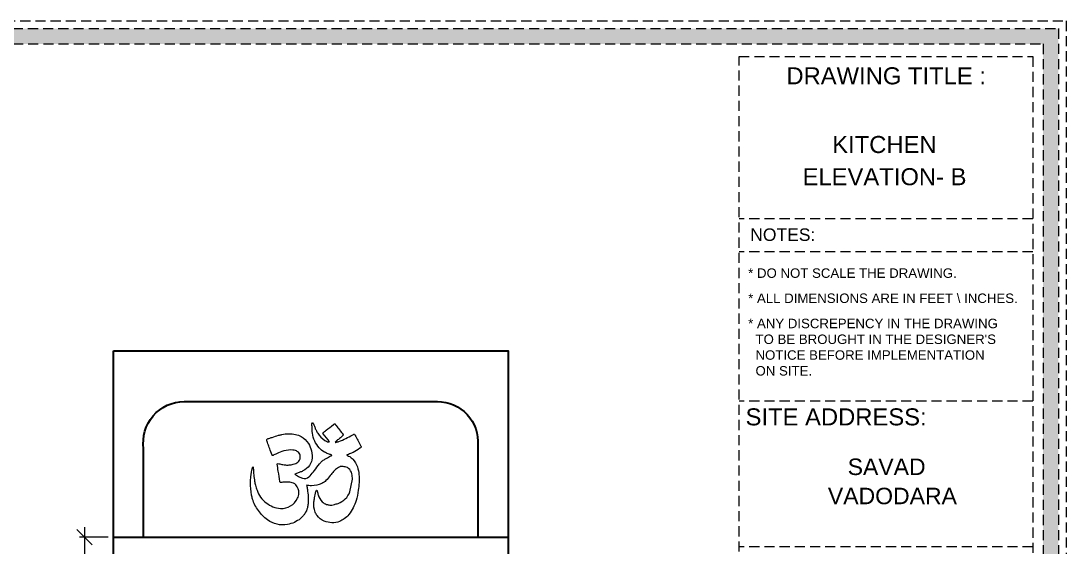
# Model space of a CAD drawing. Header units: millimetres. Extents: x 56222 to 3066687, y -650199 to -121287.
# Drawn here: x 140359.2 to 140462.4, y -185728.4 to -185676.4 of the extents above; entities that cross this region are included whole.
import ezdxf
from ezdxf.enums import TextEntityAlignment as Align

# ---------------------------------------------------------------- set-up
doc = ezdxf.new("R2010")
doc.units = ezdxf.units.MM
doc.header["$MEASUREMENT"] = 0
doc.header["$PDMODE"] = 35
doc.linetypes.add('DASHED', pattern=[0.75, 0.5, -0.25])
doc.linetypes.add('DASHEDX2', pattern=[1.5, 1, -0.5])
doc.layers.get('Defpoints').update_dxf_attribs({"color": 220})
for name, color, linetype, lineweight in [('Dimension', 10, 'DASHEDX2', 20), ('FURNITURE', 32, 'Continuous', 9), ('furniture dimensions', 1, 'DASHED', 0), ('NAME PLATE', 7, 'Continuous', 25), ('wall', 7, 'Continuous', 30)]:
    doc.layers.add(name, color=color, linetype=linetype, lineweight=lineweight)
doc.styles.add('Arial', font='arial.ttf')
doc.styles.add('century g', font='GOTHIC.TTF')
doc.dimstyles.new('Archana', dxfattribs={"dimtxt": 2, "dimasz": 0.75, "dimexe": 0.5, "dimexo": 0.5, "dimgap": 0, "dimtad": 0, "dimzin": 0, "dimdsep": 46, "dimlunit": 4, "dimtxsty": 'century g', "dimblk": 'OBLIQUE', "dimcen": 0, "dimdle": 1, "dimclrd": 256, "dimclre": 256, "dimclrt": 256, "dimadec": 0, "dimazin": 0, "dimtfac": 1, "dimtofl": 0, "dimtmove": 1, "dimatfit": 3, "dimfxl": 1, "dimfxlon": 1, "dimtolj": 1, "dimtzin": 0, "dimlwd": -1, "dimlwe": -1, "dimarcsym": 0})

# ---------------------------------------------------------------- blocks, each defined once
blk = doc.blocks.new('_Oblique')
at = {"layer": 'wall', "color": 0, "lineweight": -2}
blk.add_line((-0.5, -0.5), (0.5, 0.5), dxfattribs=at)
blk = doc.blocks.new('*D229')
at = {"layer": 'Defpoints', "color": 0, "linetype": 'Continuous', "lineweight": 30, "transparency": 16777216}
for p in [(140368.33, -185727.4), (140365.47, -185787.99), (140368.33, -185787.99)]:
    blk.add_point(p, dxfattribs=at)
at = {"layer": 'furniture dimensions', "color": 5, "linetype": 'Continuous', "transparency": 16777216}
for p, q in [((140365.47, -185726.4), (140365.47, -185753.76)), ((140365.47, -185788.99), (140365.47, -185761.63)), ((140367.83, -185787.99), (140364.97, -185787.99))]:
    blk.add_line(p, q, dxfattribs=at)
at = {"layer": 'furniture dimensions', "color": 5, "linetype": 'ByBlock', "transparency": 16777216}
blk.add_line((140367.83, -185727.4), (140364.97, -185727.4), dxfattribs=at)
at = {"layer": 'furniture dimensions', "color": 5, "linetype": 'Continuous', "transparency": 16777216, "xscale": 1.5, "yscale": 1.5, "zscale": 1.5}
for p, rotation in [((140365.47, -185727.4), 90), ((140365.47, -185787.99), 270)]:
    blk.add_blockref('_Oblique', p, dxfattribs=dict(at, rotation=rotation))
at = {"layer": 'furniture dimensions', "linetype": 'Continuous', "lineweight": 0, "transparency": 16777216, "insert": (140365.47, -185757.7), "char_height": 3, "attachment_point": 5, "rotation": 90, "style": 'century g'}
blk.add_mtext('\\A1;5\'-1"', dxfattribs=at)

msp = doc.modelspace()

# ---------------------------------------------------------------- hatches: boundary and pattern name
at = {"layer": 'Dimension', "true_color": 0xd39e00}
h = msp.add_hatch(color=42, dxfattribs=at)
h.paths.add_polyline_path([(140245.89, -185829.08), (140461.69, -185829.08), (140461.69, -185677.19), (140245.89, -185677.19)])
h.paths.add_polyline_path([(140247.41, -185827.57), (140460.18, -185827.57), (140460.18, -185678.7), (140247.41, -185678.7)], flags=16)

# ---------------------------------------------------------------- linework, layer by layer
at = {"layer": 'Dimension', "color": 42, "true_color": 0xd39e00}
for p, q in [((140459.15, -185695.97, -0.13), (140430.15, -185695.97, -0.13)), ((140459.15, -185699.24, -0.13), (140430.15, -185699.24, -0.13)), ((140459.15, -185713.98, -0.13), (140430.15, -185713.98, -0.13)), ((140459.15, -185728.35, -0.13), (140430.15, -185728.35, -0.13))]:
    msp.add_line(p, q, dxfattribs=at)
at = {"layer": 'Dimension', "color": 42, "true_color": 0xd39e00, "elevation": -0.13}
for points in [[(140245.13, -185676.43), (140462.45, -185676.43), (140462.45, -185829.84), (140245.13, -185829.84)], [(140245.89, -185677.19), (140461.69, -185677.19), (140461.69, -185829.08), (140245.89, -185829.08)], [(140247.41, -185678.7), (140460.18, -185678.7), (140460.18, -185827.57), (140247.41, -185827.57)], [(140430.15, -185826.32), (140430.15, -185679.95), (140459.15, -185679.95), (140459.15, -185826.32)]]:
    msp.add_lwpolyline(points, close=True, dxfattribs=at)
at = {"layer": 'FURNITURE', "lineweight": 30}
for p, q in [((140368.33, -185727.4), (140371.33, -185727.4)), ((140368.33, -185727.4), (140407.34, -185727.4)), ((140368.33, -185787.99), (140368.33, -185727.4)), ((140404.34, -185727.4), (140407.34, -185727.4)), ((140407.34, -185727.4), (140407.34, -185787.99))]:
    msp.add_line(p, q, dxfattribs=at)
msp.add_lwpolyline([(140368.33, -185709), (140407.34, -185709), (140407.34, -185816), (140368.33, -185816)], close=True, dxfattribs=at)
msp.add_lwpolyline([(140371.32, -185727.4), (140371.32, -185718.66, -0.454845), (140375.33, -185714), (140400.34, -185714, -0.435086), (140404.34, -185718.32), (140404.34, -185727.4)], format="xyb", dxfattribs=at)
at = {"layer": 'FURNITURE'}
msp.add_lwpolyline([(140389.69, -185718, 0.011402), (140389.06, -185717.18, -0.047902), (140389.02, -185717.12, -0.393716), (140389.04, -185717.08, -0.009311), (140389.35, -185716.84, 0.007282), (140390.06, -185716.28, -0.248787), (140390.18, -185716.2, -0.192831), (140390.22, -185716.22, 0.00447), (140390.34, -185716.38, 0.00003), (140391.01, -185717.24, -0.147495), (140391.03, -185717.3, -0.208983), (140391.02, -185717.33, -0.001548), (140390.95, -185717.4, -0.016147), (140390.56, -185717.74, 0.048852), (140390.25, -185718.01, 0.259218), (140390.26, -185718.03, 0.248037), (140390.31, -185718.04, -0.001345), (140390.59, -185717.95, 0.040148), (140391.3, -185717.64, 0.020795), (140391.93, -185717.32, 0.004363), (140392.04, -185717.25, -0.041069), (140392.11, -185717.21, -0.275398), (140392.15, -185717.23, -0.005478), (140392.67, -185718.2, 0.000393), (140392.81, -185718.46, -0.221068), (140392.81, -185718.52, -0.054178), (140392.68, -185718.62, -0.022282), (140392.02, -185719.02, -0.032131), (140391.67, -185719.18, -0.048153), (140391.42, -185719.25, 0.318224), (140391.39, -185719.27, 0.31203), (140391.39, -185719.29, 0.114085), (140391.45, -185719.33, -0.025018), (140391.68, -185719.44, -0.059178), (140391.97, -185719.69, -0.11461), (140392.44, -185720.46, -0.06133), (140392.59, -185721.22, -0.036842), (140392.6, -185721.99, -0.015914), (140392.52, -185722.77, -0.042952), (140392.3, -185723.78, -0.088918), (140391.6, -185725.16, -0.079993), (140391.13, -185725.59, -0.043601), (140390.68, -185725.85, -0.118722), (140389.92, -185725.98, -0.084859), (140389.16, -185725.81, -0.132876), (140388.46, -185725.26, -0.066664), (140388.27, -185724.92, -0.120663), (140388.14, -185723.9, -0.020447), (140388.2, -185723.52, -0.009537), (140388.34, -185722.89, -0.173318), (140388.4, -185722.77, -0.45855), (140388.44, -185722.78, -0.034707), (140388.46, -185722.86, 0.005532), (140388.57, -185723.23, 0.113485), (140388.96, -185723.9, 0.148515), (140389.39, -185724.16, 0.021216), (140389.71, -185724.23, 0.07541), (140389.9, -185724.23, 0.034241), (140390.16, -185724.17, 0.011087), (140390.53, -185724.06, 0.219034), (140391.7, -185722.92), (140391.94, -185721.66, 0.063), (140391.88, -185721.14, 0.176865), (140391.56, -185720.6, 0.098506), (140391.32, -185720.49, 0.027958), (140390.94, -185720.41, 0.056269), (140390.81, -185720.41, 0.082244), (140390.69, -185720.45, 0.030528), (140390.46, -185720.57, 0.046217), (140390.26, -185720.73, 0.024064), (140390.08, -185720.92, 0.007393), (140389.76, -185721.32, -0.023152), (140389.33, -185721.81, -0.112283), (140388.91, -185722.1, -0.090623), (140387.9, -185722.32, -0.039932), (140387.64, -185722.3, 0.04609), (140387.43, -185722.27, 0.500609), (140387.43, -185722.31, 0.007727), (140387.49, -185722.69, -0.072742), (140387.56, -185724.11, -0.032457), (140387.5, -185724.49, -0.091035), (140387.24, -185725.08, -0.021595), (140387.08, -185725.29, -0.062628), (140386.81, -185725.56, -0.120501), (140385.53, -185726.15, -0.206879), (140383.56, -185725.69, -0.047348), (140383.07, -185725.27, -0.074031), (140382.31, -185724.23, -0.053834), (140382.08, -185723.63, -0.01867), (140381.99, -185723.25, -0.052654), (140381.87, -185721.96, -0.016043), (140381.91, -185721.44, -0.031778), (140382.06, -185720.55, -0.220327), (140382.1, -185720.47, -0.396764), (140382.13, -185720.47, -0.040833), (140382.15, -185720.6, -0.011552), (140382.17, -185720.98, 0.016186), (140382.19, -185721.24, 0.012733), (140382.28, -185721.88, 0.022646), (140382.36, -185722.26, 0.02018), (140382.52, -185722.76, 0.148055), (140383.42, -185724, 0.152566), (140384.84, -185724.56, 0.298114), (140386.53, -185723.56, 0.118675), (140386.65, -185723.06, 0.204229), (140386.34, -185722.23, 0.143715), (140385.88, -185721.99, 0.03467), (140385.63, -185721.96, 0.041167), (140385.24, -185721.96, -0.003912), (140384.89, -185722, -0.179179), (140384.81, -185721.98, -0.208144), (140384.78, -185721.9, -0.000169), (140384.62, -185720.88, -0.021539), (140384.52, -185720.18, -0.271928), (140384.54, -185720.14, -0.132343), (140384.69, -185720.15, -0.017116), (140385.07, -185720.23, 0.027108), (140385.32, -185720.27, 0.054756), (140385.71, -185720.27, 0.024048), (140386.09, -185720.2, 0.119542), (140386.56, -185719.99, 0.21228), (140386.79, -185719.54, 0.14778), (140386.69, -185719.1, 0.1346), (140386.5, -185718.93, 0.057059), (140386.32, -185718.85, 0.041414), (140386.07, -185718.8, 0.108706), (140385.17, -185718.88, 0.037965), (140384.45, -185719.16, -0.01193), (140384.1, -185719.32, -0.407205), (140384.03, -185719.34, -0.137074), (140384.02, -185719.32, 0.005147), (140384.01, -185719.29, 0.005524), (140383.77, -185718.66, -0.01819), (140383.6, -185718.18, 0.007787), (140383.53, -185717.94, -0.006025), (140383.48, -185717.82, -0.206177), (140383.49, -185717.76, -0.158786), (140383.57, -185717.69, -0.0358), (140383.69, -185717.65, 0.004373), (140384.01, -185717.54, -0.010963), (140384.65, -185717.34, -0.02073), (140384.98, -185717.26, -0.102684), (140386.32, -185717.26, -0.068416), (140386.88, -185717.46, -0.132733), (140387.6, -185718.16, -0.067797), (140387.9, -185718.86, -0.113494), (140387.93, -185719.78, -0.107232), (140387.69, -185720.32, -0.124878), (140387.06, -185720.86, -0.029489), (140386.75, -185720.99, -0.000508), (140386.43, -185721.11, 0.043786), (140386.27, -185721.18, 0.315454), (140386.27, -185721.19, 0.144038), (140386.3, -185721.21, -0.007698), (140386.4, -185721.27, 0.04142), (140386.85, -185721.52, 0.035302), (140387, -185721.58, 0.270386), (140387.64, -185721.45, 0.025891), (140387.76, -185721.33, 0.024568), (140388.19, -185720.82, -0.001131), (140388.7, -185720.14, -0.024865), (140388.81, -185720.01, -0.036641), (140388.93, -185719.9, -0.019599), (140389.07, -185719.8, -0.007846), (140389.36, -185719.62, -0.019413), (140389.8, -185719.38, 0.003232), (140389.9, -185719.33, 0.552203), (140389.9, -185719.3, 0.028912), (140389.85, -185719.27, 0.039404), (140389.72, -185719.23, -0.021936), (140389.56, -185719.17, -0.03367), (140389.18, -185719, -0.084803), (140388.66, -185718.58, -0.149867), (140387.99, -185717.14, -0.050896), (140387.96, -185716.47, -0.276236), (140387.99, -185716.12, -0.340347), (140388.04, -185716.12, -0.095975), (140388.07, -185716.16, -0.027271), (140388.09, -185716.21, -0.028847), (140388.16, -185716.37, 0.01348), (140388.28, -185716.69, 0.025539), (140388.35, -185716.84, 0.006577), (140388.52, -185717.13, 0.116289), (140389.22, -185717.85, 0.037739), (140389.37, -185717.93, 0.069937), (140389.61, -185717.99, 0.01313)], format="xyb", close=True, dxfattribs=at)
at = {"layer": 'FURNITURE', "lineweight": 30}
msp.add_lwpolyline([(140371.33, -185727.4), (140404.34, -185727.4)], dxfattribs=at)

# ---------------------------------------------------------------- texts
at = {"layer": 'NAME PLATE', "style": 'Arial'}
for s, height, p in [('DRAWING TITLE : ', 1.6823, (140445, -185682.69, -0.13)), ('KITCHEN', 1.682, (140444.5, -185689.47, -0.13)), ('ELEVATION- B', 1.6823, (140444.51, -185692.65, -0.13)), ('NOTES:', 1.236, (140434.46, -185698.15, -0.13)), ('SITE ADDRESS:', 1.6823, (140439.73, -185716.36, -0.13)), (' SAVAD ', 1.626, (140444.72, -185721.26, -0.21)), ('VADODARA', 1.626, (140445.29, -185724.14, -0.21))]:
    msp.add_text(s, height=height, dxfattribs=at).set_placement(p, align=Align.CENTER)
at = {"layer": 'NAME PLATE', "char_height": 0.9349, "width": 36.1185, "attachment_point": 1, "style": 'Arial'}
for s, insert in [('* DO NOT SCALE THE DRAWING.', (140431.04, -185700.86, -0.13)), ('* ALL DIMENSIONS ARE IN FEET \\\\ INCHES.', (140431.04, -185703.34, -0.13)), ("* ANY DISCREPENCY IN THE DRAWING \\P  TO BE BROUGHT IN THE DESIGNER'S\\P  NOTICE BEFORE IMPLEMENTATION \\P  ON SITE.", (140431.04, -185705.83, -0.13))]:
    msp.add_mtext(s, dxfattribs=dict(at, insert=insert))

# ---------------------------------------------------------------- dimensions: what is measured, and where the dimension line sits
at = {"layer": 'furniture dimensions', "color": 5, "linetype": 'Continuous', "lineweight": 0}
dim = msp.add_linear_dim(base=(140365.47, -185787.99), p1=(140368.33, -185727.4), p2=(140368.33, -185787.99), angle=90, dimstyle='Archana', override={"dimtxt": 3, "dimasz": 1.5, "dimdec": 0, "dimclrd": 5, "dimclre": 5, "dimfxl": 4}, dxfattribs=at)
dim.commit()
dim.dimension.update_dxf_attribs({"geometry": '*D229', "text_midpoint": (140365.47, -185757.7)})

doc.saveas('drawing.dxf')
